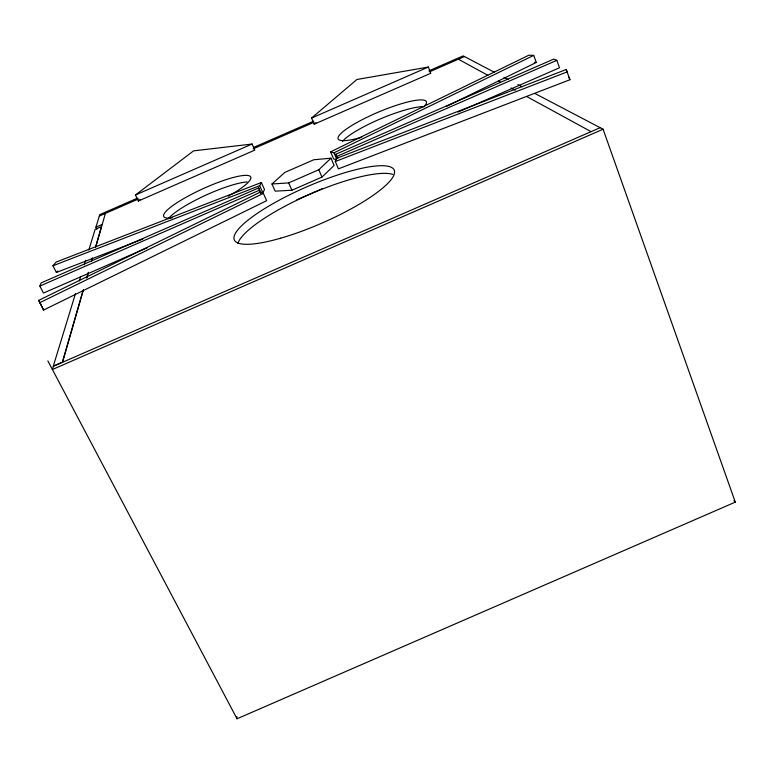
<?xml version="1.0" encoding="UTF-8"?>
<svg xmlns="http://www.w3.org/2000/svg" width="774" height="774" viewBox="0 0 774 774"><rect width="100%" height="100%" fill="white"/><g stroke="black" fill="none" stroke-linecap="round" stroke-linejoin="round"><path stroke-width="1.16" d="M83.089 290.376L62.394 362.145L53.3 366.112L75.484 293.607M86.765 277.653L88.101 273.009M91.448 261.399L92.454 257.916M95.473 247.457L101.5 226.559L95.154 229.327L88.836 249.973M62.53 362.29L83.466 289.582M86.785 278.04L88.449 272.264M91.777 260.722L92.445 258.419M95.763 246.877L105.399 213.401M79.354 280.952L80.757 276.357M84.269 264.892L85.672 260.306M97.002 229.356L95.918 227.198L99.759 214.63L137.433 198.173M335.306 161.505L336.4 158.418L566.229 69.505L567.119 71.934L335.306 161.505L338.441 168.848L569.916 79.732L566.229 69.505M147.476 247.651L43.489 293.056L39.851 286.07L41.138 282.907L258.729 187.888L261.022 192.978M259.687 185.712L261.36 182.509L264.514 189.543L262.86 192.794L259.687 185.712L52.942 265.772L56.386 272.467L142.793 239.127M56.386 272.467L57.673 270.958M52.942 265.772L56.192 262.047L261.36 182.509M321.965 177.101L334.116 165.423L331.02 158.196L313.828 159.744L284.88 172.389L271.974 183.989L275.167 191.159L291.895 190.23L321.965 177.101L318.791 169.748L331.02 158.196M314.205 124.188L430.789 73.259L428.341 67.048L356.93 79.49L311.574 118.054L314.205 124.188L316.005 122.631M138.343 201.008L254.781 150.146L252.063 144.051L193.587 150.853L135.44 195L138.343 201.008L140.239 199.547M39.755 302.702L263.373 193.403L266.643 200.689L43.586 310.045L38.7 300.341L260.47 192.039L263.373 193.403M446.395 106.444L536.285 62.462L533.702 55.389L528.836 55.215L330.585 151.839L333.604 158.912L335.877 159.608M330.585 151.839L333.971 152.817L533.702 55.389M135.44 195L252.063 144.051M311.574 118.054L428.341 67.048M253.775 147.36L313.605 121.218M428.835 70.879L463.181 55.883L494.363 72.243M99.324 216.062L138.594 198.908M253.127 148.879L313.992 122.292M429.609 71.779L464.477 56.55M95.918 227.198L102.226 224.441M337.416 158.418L335.674 154.316L553.739 59.095L556.835 60.333L559.515 67.764L458.024 112.085M39.851 286.07L259.309 190.24L258.729 187.888M335.674 154.316L336.903 156.377L556.835 60.333M271.974 183.989L288.663 182.906L318.791 169.748M296.8 199.808L322.245 188.701M600.16 127.691L53.387 366.276L52.4 369.517L603.081 129.219L735.3 502.132L237.028 718.785L47.853 360.916M534.341 62.375L536.285 62.462M503.98 77.284L508.257 79.529M517.874 84.569L522.15 86.804M534.979 93.528L603.081 129.219M458.382 59.221L487.872 75.31M498.398 81.067L500.507 82.208M511.034 87.965L515.252 90.258M526.833 96.586L591.075 131.657M733.897 500.623L735.3 502.132M38.7 300.341L43.586 310.045M259.309 190.24L260.693 193.316M288.663 182.906L291.895 190.23M336.903 156.377L337.783 158.447M333.971 152.817L336.584 158.931M568.996 77.236L569.916 79.732M236.912 716.714L237.028 718.785M168.345 218.684A47.736 9.249 -24.4 0 1 204.026 195.996A47.736 9.249 -24.4 0 1 247.08 181.929M342.485 141.41A47.775 9.259 -22.8 0 1 380.324 118.935A47.775 9.259 -22.8 0 1 424.055 106.599M237.947 243.22A87.056 20.143 -23.6 0 1 307.646 195.212A87.056 20.143 -23.6 0 1 392.863 174.402M172.138 217.842A47.814 9.027 -24.4 0 1 181.813 199.721A47.814 9.027 -24.4 0 1 243.259 175.505A47.814 9.027 -24.4 0 1 231.262 194.535M230.168 195.164A47.814 9.027 -24.4 0 1 228.33 196.209M361.69 137.24A47.853 9.036 -22.9 0 1 342.185 132.325A47.853 9.036 -22.9 0 1 399.161 104.422A47.853 9.036 -22.9 0 1 423.862 106.793M280.652 238.198A87.23 19.65 -23.6 0 0 394.237 170.145A87.23 19.65 -23.6 0 0 267.91 206.619A87.23 19.65 -23.6 0 0 280.652 238.198"/></g></svg>
